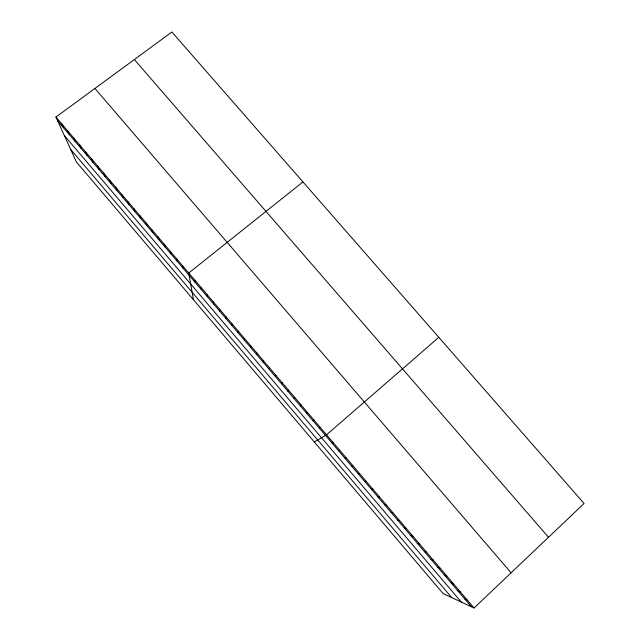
<?xml version="1.0" encoding="UTF-8"?>
<svg xmlns="http://www.w3.org/2000/svg" width="640" height="640" viewBox="0 0 640 640"><rect width="100%" height="100%" fill="white"/><g stroke="black" fill="none" stroke-linecap="round" stroke-linejoin="round"><path stroke-width="0.96" d="M231.992 325.608L232.04 323.84M238.152 332.84L238.264 331.152M244.32 340.088L244.504 338.48M250.504 347.352L250.752 345.808M256.696 354.624L257.008 353.16M262.904 361.904L263.272 360.52M269.112 369.2L269.552 367.888M275.336 376.512L275.848 375.28M281.568 383.832L282.144 382.672M287.816 391.168L288.456 390.088M294.072 398.512L294.776 397.504M300.336 405.872L301.112 404.944M306.616 413.24L307.456 412.392M474.064 608L584.072 503.488L171.88 32L55.928 117.072L76.392 161.944L443.128 593.584L474.064 608L55.928 117.072M438.816 337.336L326.552 434.808L314.328 441.992M312.904 420.624L313.808 419.848M302.952 181.928L188.744 273.016L193.432 299.696M319.2 428.016L320.176 427.328M332.016 443.072L333.136 442.536M338.536 450.728L339.728 450.28M345.072 458.4L346.328 458.032M351.616 466.088L352.944 465.8M358.176 473.784L359.576 473.584M364.744 481.496L366.216 481.376M371.32 489.224L372.864 489.184M377.912 496.968L379.528 497.008M384.512 504.72L386.2 504.848M391.128 512.488L392.888 512.696M397.752 520.264L399.584 520.56M404.392 528.064L406.296 528.44M411.04 535.872L413.016 536.328M417.696 543.688L419.752 544.24M424.368 551.528L426.496 552.16M431.056 559.376L433.256 560.096M437.752 567.24L440.024 568.04M444.456 575.112L446.808 576.008M451.176 583.008L453.608 583.984M457.912 590.912L460.408 591.976M464.656 598.832L467.232 599.976M134.344 59.536L548.504 537.28M94.928 88.456L511.104 572.808M57.672 120.896L471.408 606.768M64.344 135.52L461.288 602.048M70.688 149.44L451.704 597.584M61.864 124.04L63.544 127.792M67.8 131.016L69.424 134.704M73.752 138.008L75.32 141.624M79.72 145.008L81.224 148.552M85.688 152.016L87.136 155.496M91.672 159.04L93.056 162.456M97.664 166.072L98.992 169.416M103.664 173.12L104.928 176.392M109.672 180.176L110.88 183.384M115.696 187.248L116.84 190.384M121.728 194.328L122.816 197.392M127.768 201.424L128.792 204.416M133.824 208.528L134.784 211.456M139.88 215.648L140.784 218.496M145.952 222.776L146.792 225.56M152.04 229.92L152.816 232.624M158.128 237.072L158.84 239.704M164.232 244.232L164.88 246.8M170.344 251.408L170.936 253.904M176.464 258.6L176.992 261.024M182.6 265.8L183.064 268.152M194.896 280.24L195.232 282.44M201.064 287.472L201.336 289.608M207.232 294.72L207.448 296.784M213.424 301.984L213.568 303.968M219.616 309.256L219.696 311.168M225.824 316.544L225.84 318.384"/></g></svg>
